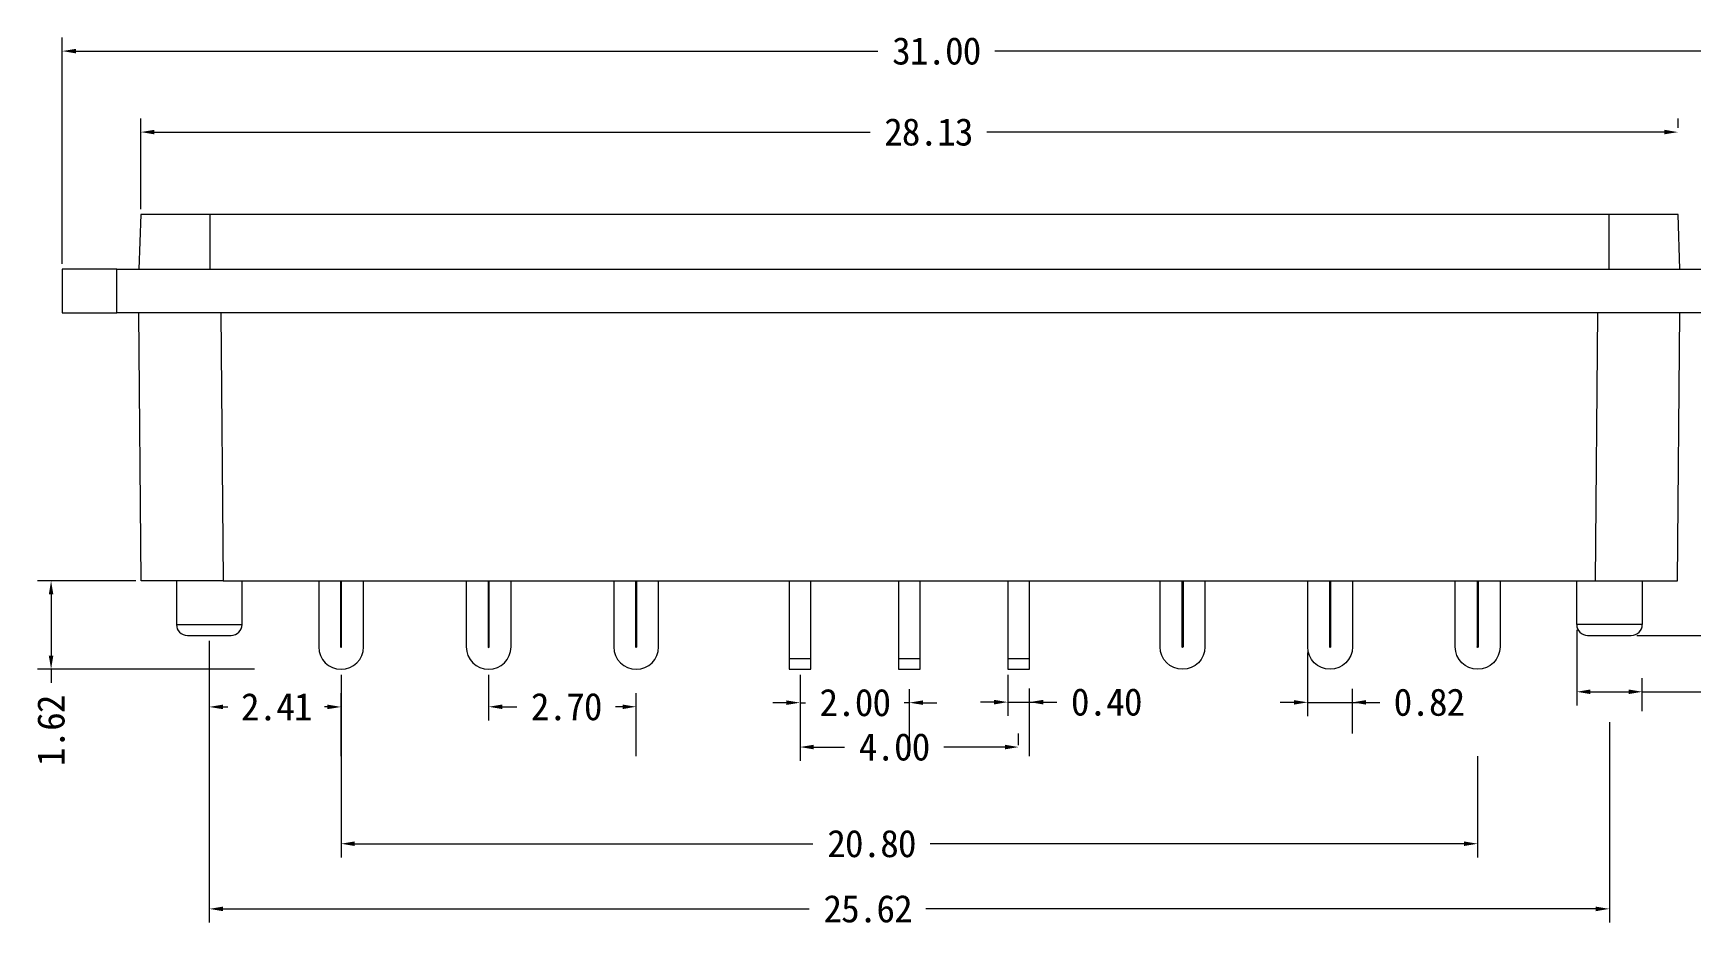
# Model space of a CAD drawing. Header units: millimetres. Extents: x -80 to 68, y -56 to 48.
# Drawn here: x -57.57 to -27.24, y -21.28 to -4.94 of the extents above; entities that cross this region are included whole.
import ezdxf

# ---------------------------------------------------------------- set-up
doc = ezdxf.new("R2010")
doc.units = ezdxf.units.MM
doc.header["$MEASUREMENT"] = 0
doc.layers.get('Defpoints').update_dxf_attribs({"lineweight": 5})
doc.layers.add('0001', color=7, linetype='Continuous', lineweight=5)
doc.dimstyles.get("Standard").update_dxf_attribs({"dimtxt": 0.18, "dimasz": 0.18, "dimexe": 0.18, "dimexo": 0.0625, "dimgap": 0.09, "dimtad": 0, "dimtih": 1, "dimtoh": 1, "dimdec": 4, "dimzin": 0, "dimdsep": 46, "dimtxsty": 'Standard', "dimcen": 0.09, "dimadec": 0, "dimazin": 0, "dimtfac": 1, "dimtdec": 4, "dimtofl": 0, "dimtmove": 0, "dimatfit": 3, "dimfxl": 1, "dimtolj": 1, "dimtzin": 0, "dimarcsym": 0})

# ---------------------------------------------------------------- blocks, each defined once
blk = doc.blocks.new('*D9')
at = {"color": 7, "linetype": 'Continuous', "lineweight": 5}
for p, q in [((-54.352, -16.054), (-54.352, -17.512)), ((-54.102, -17.262), (-54.009, -17.262)), ((-52.19, -17.262), (-52.242, -17.262)), ((-51.94, -18.161), (-51.94, -17.012))]:
    blk.add_line(p, q, dxfattribs=at)
at = {"color": 7}
for points in [[(-54.102, -17.22), (-54.102, -17.303), (-54.352, -17.262)], [(-52.19, -17.303), (-52.19, -17.22), (-51.94, -17.262)]]:
    blk.add_solid(points, dxfattribs=at)
at = {"layer": 'Defpoints', "color": 0}
for p in [(-54.352, -15.954), (-51.94, -17.262), (-51.94, -18.261)]:
    blk.add_point(p, dxfattribs=at)
at = {"color": 3, "lineweight": -3, "insert": (-53.125, -17.262), "char_height": 0.5, "attachment_point": 5}
blk.add_mtext('\\A1;\\pxsm1.200000;\\T0.950000;\\W1.000000;\\FSimSun;2.41', dxfattribs=at)
blk = doc.blocks.new('*D11')
at = {"color": 7, "linetype": 'Continuous', "lineweight": 5}
for p, q in [((-54.352, -16.154), (-54.352, -21.206)), ((-28.73, -17.541), (-28.73, -21.206)), ((-54.102, -20.956), (-43.372, -20.956)), ((-28.98, -20.956), (-41.237, -20.956))]:
    blk.add_line(p, q, dxfattribs=at)
at = {"color": 7}
for points in [[(-54.102, -20.915), (-54.102, -20.998), (-54.352, -20.956)], [(-28.98, -20.998), (-28.98, -20.915), (-28.73, -20.956)]]:
    blk.add_solid(points, dxfattribs=at)
at = {"layer": 'Defpoints', "color": 0}
for p in [(-54.352, -16.054), (-28.73, -17.441), (-28.73, -20.956)]:
    blk.add_point(p, dxfattribs=at)
at = {"color": 3, "lineweight": -3, "insert": (-42.305, -20.956), "char_height": 0.5, "attachment_point": 5}
blk.add_mtext('\\A1;\\pxsm1.200000;\\T0.950000;\\W1.000000;\\FSimSun;25.62', dxfattribs=at)
blk = doc.blocks.new('*D13')
at = {"color": 7, "linetype": 'Continuous', "lineweight": 5}
for p, q in [((-43.541, -16.674), (-43.541, -17.434)), ((-41.541, -18.161), (-41.541, -16.934)), ((-43.791, -17.184), (-44.041, -17.184)), ((-43.541, -17.184), (-43.44, -17.184)), ((-41.541, -17.184), (-41.637, -17.184)), ((-41.291, -17.184), (-41.041, -17.184))]:
    blk.add_line(p, q, dxfattribs=at)
at = {"color": 7}
for points in [[(-43.791, -17.225), (-43.791, -17.142), (-43.541, -17.184)], [(-41.291, -17.142), (-41.291, -17.225), (-41.541, -17.184)]]:
    blk.add_solid(points, dxfattribs=at)
at = {"layer": 'Defpoints', "color": 0}
for p in [(-43.541, -16.574), (-41.541, -17.184), (-41.541, -18.261)]:
    blk.add_point(p, dxfattribs=at)
at = {"color": 3, "lineweight": -3, "insert": (-42.539, -17.184), "char_height": 0.5, "attachment_point": 5}
blk.add_mtext('\\A1;\\pxsm1.200000;\\T0.950000;\\W1.000000;\\FSimSun;2.00', dxfattribs=at)
blk = doc.blocks.new('*D14')
at = {"color": 7, "linetype": 'Continuous', "lineweight": 5}
for p, q in [((-43.541, -16.674), (-43.541, -18.246)), ((-39.541, -17.961), (-39.541, -17.746)), ((-43.291, -17.996), (-42.728, -17.996)), ((-39.791, -17.996), (-40.913, -17.996))]:
    blk.add_line(p, q, dxfattribs=at)
at = {"color": 7}
for points in [[(-43.291, -17.954), (-43.291, -18.038), (-43.541, -17.996)], [(-39.791, -18.038), (-39.791, -17.954), (-39.541, -17.996)]]:
    blk.add_solid(points, dxfattribs=at)
at = {"layer": 'Defpoints', "color": 0}
for p in [(-43.541, -16.574), (-39.541, -17.996), (-39.541, -18.061)]:
    blk.add_point(p, dxfattribs=at)
at = {"color": 3, "lineweight": -3, "insert": (-41.821, -17.996), "char_height": 0.5, "attachment_point": 5}
blk.add_mtext('\\A1;\\pxsm1.200000;\\T0.950000;\\W1.000000;\\FSimSun;4.00', dxfattribs=at)
blk = doc.blocks.new('*D15')
at = {"color": 7, "linetype": 'Continuous', "lineweight": 5}
for p, q in [((-49.24, -16.674), (-49.24, -17.509)), ((-48.99, -17.259), (-48.722, -17.259)), ((-46.79, -17.259), (-46.918, -17.259)), ((-46.54, -18.161), (-46.54, -17.009))]:
    blk.add_line(p, q, dxfattribs=at)
at = {"color": 7}
for points in [[(-48.99, -17.218), (-48.99, -17.301), (-49.24, -17.259)], [(-46.79, -17.301), (-46.79, -17.218), (-46.54, -17.259)]]:
    blk.add_solid(points, dxfattribs=at)
at = {"layer": 'Defpoints', "color": 0}
for p in [(-49.24, -16.574), (-46.54, -17.259), (-46.54, -18.261)]:
    blk.add_point(p, dxfattribs=at)
at = {"color": 3, "lineweight": -3, "insert": (-47.82, -17.259), "char_height": 0.5, "attachment_point": 5}
blk.add_mtext('\\A1;\\pxsm1.200000;\\T0.950000;\\W1.000000;\\FSimSun;2.70', dxfattribs=at)
blk = doc.blocks.new('*D16')
at = {"color": 7, "linetype": 'Continuous', "lineweight": 5}
for p, q in [((-34.253, -16.264), (-34.253, -17.428)), ((-33.433, -17.751), (-33.433, -16.928)), ((-34.503, -17.178), (-34.753, -17.178)), ((-34.253, -17.178), (-33.433, -17.178)), ((-33.433, -17.178), (-32.933, -17.178)), ((-33.183, -17.178), (-32.933, -17.178))]:
    blk.add_line(p, q, dxfattribs=at)
at = {"color": 7}
for points in [[(-34.503, -17.22), (-34.503, -17.137), (-34.253, -17.178)], [(-33.183, -17.137), (-33.183, -17.22), (-33.433, -17.178)]]:
    blk.add_solid(points, dxfattribs=at)
at = {"layer": 'Defpoints', "color": 0}
for p in [(-34.253, -16.164), (-33.433, -17.178), (-33.433, -17.851)]:
    blk.add_point(p, dxfattribs=at)
at = {"color": 3, "lineweight": -3, "insert": (-32.033, -17.178), "char_height": 0.5, "attachment_point": 5}
blk.add_mtext('\\A1;\\pxsm1.200000;\\T0.950000;\\W1.000000;\\FSimSun;0.82', dxfattribs=at)
blk = doc.blocks.new('*D25')
at = {"color": 7, "linetype": 'Continuous', "lineweight": 5}
for p, q in [((-29.33, -15.854), (-29.33, -17.235)), ((-29.08, -16.985), (-28.38, -16.985)), ((-28.13, -17.341), (-28.13, -16.735)), ((-28.13, -16.985), (-26.371, -16.985))]:
    blk.add_line(p, q, dxfattribs=at)
at = {"color": 7}
for points in [[(-29.08, -16.943), (-29.08, -17.027), (-29.33, -16.985)], [(-28.38, -17.027), (-28.38, -16.943), (-28.13, -16.985)]]:
    blk.add_solid(points, dxfattribs=at)
at = {"layer": 'Defpoints', "color": 0}
for p in [(-29.33, -15.754), (-28.13, -16.985), (-28.13, -17.441)]:
    blk.add_point(p, dxfattribs=at)
at = {"color": 3, "lineweight": -3, "insert": (-25.491, -16.985), "char_height": 0.5, "attachment_point": 5}
blk.add_mtext('\\A1;\\pxsm1.200000;\\T0.950000;\\W1.000000;\\FSimSun;1.20', dxfattribs=at)
blk = doc.blocks.new('*D26')
at = {"color": 7, "linetype": 'Continuous', "lineweight": 5}
for p, q in [((-25.642, -14.954), (-25.642, -14.704)), ((-25.896, -14.954), (-25.392, -14.954)), ((-25.642, -15.704), (-25.642, -15.204)), ((-28.23, -15.954), (-25.392, -15.954))]:
    blk.add_line(p, q, dxfattribs=at)
at = {"color": 7}
for points in [[(-25.6, -15.204), (-25.683, -15.204), (-25.642, -14.954)], [(-25.683, -15.704), (-25.6, -15.704), (-25.642, -15.954)]]:
    blk.add_solid(points, dxfattribs=at)
at = {"layer": 'Defpoints', "color": 0}
for p in [(-25.996, -14.954), (-25.642, -14.954), (-28.33, -15.954)]:
    blk.add_point(p, dxfattribs=at)
at = {"color": 3, "lineweight": -3, "insert": (-25.642, -13.824), "char_height": 0.5, "attachment_point": 5, "rotation": 90}
blk.add_mtext('\\A1;\\pxsm1.200000;\\T0.950000;\\W1.000000;\\FSimSun;1.00', dxfattribs=at)
blk = doc.blocks.new('*D27')
at = {"color": 7, "linetype": 'Continuous', "lineweight": 5}
for p, q in [((-55.698, -14.954), (-57.496, -14.954)), ((-57.246, -15.204), (-57.246, -16.324)), ((-53.527, -16.574), (-57.496, -16.574)), ((-57.246, -16.574), (-57.246, -16.824))]:
    blk.add_line(p, q, dxfattribs=at)
at = {"color": 7}
for points in [[(-57.205, -15.204), (-57.288, -15.204), (-57.246, -14.954)], [(-57.288, -16.324), (-57.205, -16.324), (-57.246, -16.574)]]:
    blk.add_solid(points, dxfattribs=at)
at = {"layer": 'Defpoints', "color": 0}
for p in [(-55.598, -14.954), (-57.246, -16.574), (-53.427, -16.574)]:
    blk.add_point(p, dxfattribs=at)
at = {"color": 3, "lineweight": -3, "insert": (-57.246, -17.699), "char_height": 0.5, "attachment_point": 5, "rotation": 90}
blk.add_mtext('\\A1;\\pxsm1.200000;\\T0.950000;\\W1.000000;\\FSimSun;1.62', dxfattribs=at)
blk = doc.blocks.new('*D28')
at = {"color": 7, "linetype": 'Continuous', "lineweight": 5}
for p, q in [((-51.94, -16.674), (-51.94, -20.014)), ((-31.143, -18.161), (-31.143, -20.014)), ((-51.69, -19.764), (-43.306, -19.764)), ((-31.393, -19.764), (-41.163, -19.764))]:
    blk.add_line(p, q, dxfattribs=at)
at = {"color": 7}
for points in [[(-51.69, -19.722), (-51.69, -19.806), (-51.94, -19.764)], [(-31.393, -19.806), (-31.393, -19.722), (-31.143, -19.764)]]:
    blk.add_solid(points, dxfattribs=at)
at = {"layer": 'Defpoints', "color": 0}
for p in [(-51.94, -16.574), (-31.143, -18.061), (-31.143, -19.764)]:
    blk.add_point(p, dxfattribs=at)
at = {"color": 3, "lineweight": -3, "insert": (-42.235, -19.764), "char_height": 0.5, "attachment_point": 5}
blk.add_mtext('\\A1;\\pxsm1.200000;\\T0.950000;\\W1.000000;\\FSimSun;20.80', dxfattribs=at)
blk = doc.blocks.new('*D31')
at = {"color": 7, "linetype": 'Continuous', "lineweight": 5}
for p, q in [((-55.606, -8.154), (-55.606, -6.497)), ((-27.476, -6.666), (-27.476, -6.497)), ((-55.356, -6.747), (-42.261, -6.747)), ((-27.726, -6.747), (-40.126, -6.747))]:
    blk.add_line(p, q, dxfattribs=at)
at = {"color": 7}
for points in [[(-55.356, -6.705), (-55.356, -6.788), (-55.606, -6.747)], [(-27.726, -6.788), (-27.726, -6.705), (-27.476, -6.747)]]:
    blk.add_solid(points, dxfattribs=at)
at = {"layer": 'Defpoints', "color": 0}
for p in [(-27.476, -6.747), (-27.476, -6.766), (-55.606, -8.254)]:
    blk.add_point(p, dxfattribs=at)
at = {"color": 3, "lineweight": -3, "insert": (-41.194, -6.747), "char_height": 0.5, "attachment_point": 5}
blk.add_mtext('\\A1;\\pxsm1.200000;\\T0.950000;\\W1.000000;\\FSimSun;28.13', dxfattribs=at)
blk = doc.blocks.new('*D32')
at = {"color": 7, "linetype": 'Continuous', "lineweight": 5}
for p, q in [((-57.041, -9.154), (-57.041, -5.015)), ((-26.041, -7.666), (-26.041, -5.015)), ((-56.791, -5.265), (-42.118, -5.265)), ((-26.291, -5.265), (-39.98, -5.265))]:
    blk.add_line(p, q, dxfattribs=at)
at = {"color": 7}
for points in [[(-56.791, -5.224), (-56.791, -5.307), (-57.041, -5.265)], [(-26.291, -5.307), (-26.291, -5.224), (-26.041, -5.265)]]:
    blk.add_solid(points, dxfattribs=at)
at = {"layer": 'Defpoints', "color": 0}
for p in [(-26.041, -5.265), (-26.041, -7.766), (-57.041, -9.254)]:
    blk.add_point(p, dxfattribs=at)
at = {"color": 3, "lineweight": -3, "insert": (-41.049, -5.265), "char_height": 0.5, "attachment_point": 5}
blk.add_mtext('\\A1;\\pxsm1.200000;\\T0.950000;\\W1.000000;\\FSimSun;31.00', dxfattribs=at)
blk = doc.blocks.new('*D42')
at = {"color": 7, "linetype": 'Continuous', "lineweight": 5}
for p, q in [((-39.741, -16.674), (-39.741, -17.424)), ((-39.341, -18.161), (-39.341, -16.924)), ((-39.991, -17.174), (-40.241, -17.174)), ((-39.741, -17.174), (-39.341, -17.174)), ((-39.341, -17.174), (-38.841, -17.174)), ((-39.091, -17.174), (-38.841, -17.174))]:
    blk.add_line(p, q, dxfattribs=at)
at = {"color": 7}
for points in [[(-39.991, -17.216), (-39.991, -17.132), (-39.741, -17.174)], [(-39.091, -17.132), (-39.091, -17.216), (-39.341, -17.174)]]:
    blk.add_solid(points, dxfattribs=at)
at = {"layer": 'Defpoints', "color": 0}
for p in [(-39.741, -16.574), (-39.341, -17.174), (-39.341, -18.261)]:
    blk.add_point(p, dxfattribs=at)
at = {"color": 3, "lineweight": -3, "insert": (-37.938, -17.174), "char_height": 0.5, "attachment_point": 5}
blk.add_mtext('\\A1;\\pxsm1.200000;\\T0.950000;\\W1.000000;\\FSimSun;0.40', dxfattribs=at)

msp = doc.modelspace()

# ---------------------------------------------------------------- linework, layer by layer
at = {"color": 4, "linetype": 'Continuous', "lineweight": 5, "true_color": 0x00ffff}
for p, q in [((-52.3495, -14.9538), (-52.3495, -16.1638)), ((-51.9495, -14.9538), (-51.9495, -16.1638)), ((-51.9295, -16.1638), (-51.9295, -14.9538)), ((-51.5295, -16.1638), (-51.5295, -14.9538)), ((-49.6495, -14.9538), (-49.6495, -16.1638)), ((-49.2495, -14.9538), (-49.2495, -16.1638)), ((-49.2295, -16.1638), (-49.2295, -14.9538)), ((-48.8295, -16.1638), (-48.8295, -14.9538)), ((-46.9495, -14.9538), (-46.9495, -16.1638)), ((-46.5495, -14.9538), (-46.5495, -16.1638)), ((-46.5295, -16.1638), (-46.5295, -14.9538)), ((-46.1295, -16.1638), (-46.1295, -14.9538)), ((-43.7411, -14.9538), (-43.7411, -16.5738)), ((-43.3411, -16.5738), (-43.3411, -14.9538)), ((-41.7411, -14.9538), (-41.7411, -16.5738)), ((-41.3411, -16.5738), (-41.3411, -14.9538)), ((-39.7411, -14.9538), (-39.7411, -16.5738)), ((-39.3411, -16.5738), (-39.3411, -14.9538)), ((-36.9526, -16.1638), (-36.9526, -14.9538)), ((-36.5526, -14.9538), (-36.5526, -16.1638)), ((-36.5326, -14.9538), (-36.5326, -16.1638)), ((-36.1326, -14.9538), (-36.1326, -16.1638)), ((-34.2526, -16.1638), (-34.2526, -14.9538)), ((-33.8526, -14.9538), (-33.8526, -16.1638)), ((-33.8326, -14.9538), (-33.8326, -16.1638)), ((-33.4326, -14.9538), (-33.4326, -16.1638)), ((-31.5526, -16.1638), (-31.5526, -14.9538)), ((-31.1526, -14.9538), (-31.1526, -16.1638)), ((-31.1326, -14.9538), (-31.1326, -16.1638)), ((-30.7326, -14.9538), (-30.7326, -16.1638)), ((-43.7411, -16.3738), (-43.3411, -16.3738)), ((-41.7411, -16.3738), (-41.3411, -16.3738)), ((-39.7411, -16.3738), (-39.3411, -16.3738)), ((-43.7411, -16.5738), (-43.3411, -16.5738)), ((-41.7411, -16.5738), (-41.3411, -16.5738)), ((-39.7411, -16.5738), (-39.3411, -16.5738))]:
    msp.add_line(p, q, dxfattribs=at)
for centre, radius in [((-51.9395, -16.1638), 0.41), ((-51.9395, -16.1638), 0.01), ((-49.2395, -16.1638), 0.41), ((-49.2395, -16.1638), 0.01), ((-46.5395, -16.1638), 0.41), ((-46.5395, -16.1638), 0.01)]:
    msp.add_arc(centre, radius, 180, 0, dxfattribs=at)
at = {"color": 4, "linetype": 'Continuous', "lineweight": 5, "true_color": 0x00ffff, "extrusion": (0, 0, -1)}
for centre, radius in [((36.5426, -16.1638), 0.41), ((36.5426, -16.1638), 0.01), ((33.8426, -16.1638), 0.41), ((33.8426, -16.1638), 0.01), ((31.1426, -16.1638), 0.41), ((31.1426, -16.1638), 0.01)]:
    msp.add_arc(centre, radius, 180, 0, dxfattribs=at)
at = {"layer": '0001', "color": 171, "linetype": 'Continuous', "lineweight": 5, "true_color": 0x8c8ceb}
for p, q in [((-55.6062, -8.2538), (-55.6411, -9.2538)), ((-54.3419, -8.2538), (-55.6062, -8.2538)), ((-54.3419, -8.2538), (-54.3419, -9.2538)), ((-28.7403, -8.2538), (-54.3419, -8.2538)), ((-28.7403, -8.2538), (-28.7403, -9.2538)), ((-27.476, -8.2538), (-28.7403, -8.2538)), ((-27.4411, -9.2538), (-27.476, -8.2538)), ((-56.0411, -9.2538), (-57.0411, -9.2538)), ((-57.0411, -9.2538), (-57.0411, -10.0538)), ((-56.0411, -10.0538), (-56.0411, -9.2538)), ((-56.0411, -9.2538), (-27.0411, -9.2538)), ((-57.0411, -10.0538), (-56.0411, -10.0538)), ((-27.0411, -10.0538), (-56.0411, -10.0538)), ((-55.5983, -14.9538), (-55.6411, -10.0538)), ((-54.1411, -10.0538), (-54.0984, -14.9538)), ((-28.9838, -14.9538), (-28.941, -10.0538)), ((-27.4838, -14.9538), (-27.4411, -10.0538)), ((-54.0984, -14.9538), (-55.5983, -14.9538)), ((-54.9521, -14.9538), (-54.9521, -15.7538)), ((-54.0984, -14.9538), (-28.9838, -14.9538)), ((-53.7521, -15.7538), (-53.7521, -14.9538)), ((-29.3301, -15.7538), (-29.3301, -14.9538)), ((-28.9838, -14.9538), (-27.4838, -14.9538)), ((-28.1301, -14.9538), (-28.1301, -15.7538)), ((-54.9521, -15.7538), (-54.3521, -15.7538)), ((-54.3521, -15.7538), (-53.7521, -15.7538)), ((-28.1301, -15.7538), (-29.3301, -15.7538)), ((-54.7521, -15.9538), (-54.3521, -15.9538)), ((-54.3521, -15.9538), (-53.9521, -15.9538)), ((-29.1301, -15.9538), (-28.3301, -15.9538))]:
    msp.add_line(p, q, dxfattribs=at)
for centre, start, end in [((-54.7521, -15.7538), 180, 270), ((-53.9521, -15.7538), 270, 0), ((-29.1301, -15.7538), 180, 270), ((-28.3301, -15.7538), 270, 0)]:
    msp.add_arc(centre, 0.2, start, end, dxfattribs=at)

# ---------------------------------------------------------------- dimensions: what is measured, and where the dimension line sits
at = {"color": 7, "linetype": 'Continuous', "lineweight": -3}
for base, p1, p2, picture, middle in [((-26.0411, -5.2655), (-57.0411, -9.2538), (-26.0411, -7.7663), '*D32', (-41.0491, -5.2655)), ((-27.476, -6.7465), (-55.6062, -8.2538), (-27.476, -6.7663), '*D31', (-41.1939, -6.7465)), ((-28.1301, -16.9849), (-29.3301, -15.7538), (-28.1301, -17.4413), '*D25', (-25.4911, -16.9849)), ((-51.9395, -17.2617), (-54.3521, -15.9538), (-51.9395, -18.2613), '*D9', (-53.1253, -17.2617)), ((-28.7301, -20.9564), (-54.3521, -16.0538), (-28.7301, -17.4413), '*D11', (-42.3049, -20.9564)), ((-33.4326, -17.1784), (-34.2526, -16.1638), (-33.4326, -17.8513), '*D16', (-32.0335, -17.1784)), ((-31.1426, -19.764), (-51.9395, -16.5738), (-31.1426, -18.0613), '*D28', (-42.2346, -19.764)), ((-46.5395, -17.2595), (-49.2395, -16.5738), (-46.5395, -18.2613), '*D15', (-47.82, -17.2595)), ((-41.5411, -17.1835), (-43.5411, -16.5738), (-41.5411, -18.2613), '*D13', (-42.5387, -17.1835)), ((-39.5411, -17.9961), (-43.5411, -16.5738), (-39.5411, -18.0613), '*D14', (-41.8206, -17.9961)), ((-39.3411, -17.1739), (-39.7411, -16.5738), (-39.3411, -18.2613), '*D42', (-37.9379, -17.1739))]:
    dim = msp.add_linear_dim(base=base, p1=p1, p2=p2, text='\\pxsm1.200000;\\T0.950000;\\W1.000000;\\FSimSun;<>', dimstyle='Standard', override={"dimscale": 1, "dimtxt": 0.5, "dimasz": 0.25, "dimexe": 0.25, "dimexo": 0.1, "dimgap": 0.25, "dimtad": 0, "dimtih": 0, "dimtoh": 0, "dimdec": 2, "dimlfac": 1, "dimrnd": 0, "dimzin": 0, "dimdsep": 0, "dimlunit": 2, "dimpost": '<>', "dimsah": 0, "dimtsz": 0, "dimcen": 0.1, "dimdle": 0, "dimse1": 0, "dimse2": 0, "dimsd1": 0, "dimsd2": 0, "dimclrd": 7, "dimclre": 7, "dimclrt": 3, "dimaunit": 0, "dimadec": 2, "dimazin": 0, "dimtol": 0, "dimlim": 0, "dimtp": 0, "dimtm": 0, "dimtfac": 1, "dimtdec": 2, "dimtix": 0, "dimtofl": 1, "dimtmove": 0, "dimfrac": 2, "dimtzin": 0, "dimlwd": 5, "dimlwe": 5}, dxfattribs=at)
    dim.commit()
    dim.dimension.update_dxf_attribs({"geometry": picture, "text_midpoint": middle, "dimtype": 160})
for base, p1, p2, angle, picture, middle in [((-25.6418, -14.9538), (-28.3301, -15.9538), (-25.9963, -14.9538), 90, '*D26', (-25.6418, -13.8244)), ((-57.2462, -16.5738), (-55.5983, -14.9538), (-53.427, -16.5738), 270, '*D27', (-57.2462, -17.6993))]:
    dim = msp.add_linear_dim(base=base, p1=p1, p2=p2, angle=angle, text='\\pxsm1.200000;\\T0.950000;\\W1.000000;\\FSimSun;<>', dimstyle='Standard', override={"dimscale": 1, "dimtxt": 0.5, "dimasz": 0.25, "dimexe": 0.25, "dimexo": 0.1, "dimgap": 0.25, "dimtad": 0, "dimtih": 0, "dimtoh": 0, "dimdec": 2, "dimlfac": 1, "dimrnd": 0, "dimzin": 0, "dimdsep": 0, "dimlunit": 2, "dimpost": '<>', "dimsah": 0, "dimtsz": 0, "dimcen": 0.1, "dimdle": 0, "dimse1": 0, "dimse2": 0, "dimsd1": 0, "dimsd2": 0, "dimclrd": 7, "dimclre": 7, "dimclrt": 3, "dimaunit": 0, "dimadec": 2, "dimazin": 0, "dimtol": 0, "dimlim": 0, "dimtp": 0, "dimtm": 0, "dimtfac": 1, "dimtdec": 2, "dimtix": 0, "dimtofl": 1, "dimtmove": 0, "dimfrac": 2, "dimtzin": 0, "dimlwd": 5, "dimlwe": 5}, dxfattribs=at)
    dim.commit()
    dim.dimension.update_dxf_attribs({"geometry": picture, "text_midpoint": middle, "dimtype": 160})

doc.saveas('drawing.dxf')
